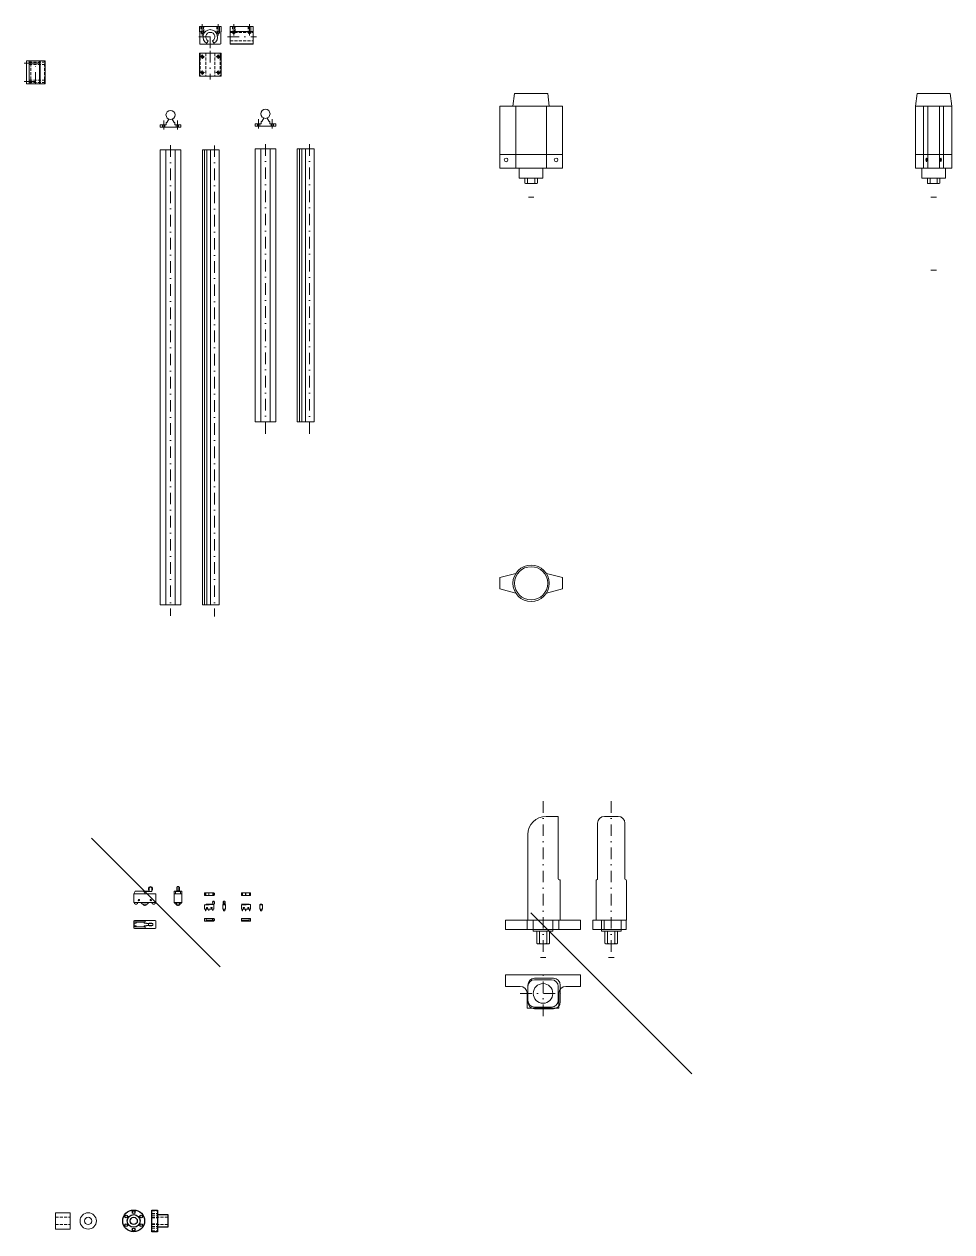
# Model space of a CAD drawing. Header units: millimetres. Extents: x 2736 to 6799, y 1900 to 4860.
# Drawn here: x 4759 to 6799, y 1976 to 4630 of the extents above; entities that cross this region are included whole.
import ezdxf

# ---------------------------------------------------------------- set-up
doc = ezdxf.new("R2010")
doc.units = ezdxf.units.MM
doc.linetypes.add('DASHDOTX2', pattern=[50.8, 25.4, -12.7, 0, -12.7])
doc.linetypes.add('DASHED2', pattern=[9.525, 6.35, -3.175])
for name, color, linetype, lineweight, true_color in [('ARBRE_DE_GUIDAGE_SUR_RAIL_1000', 4, 'CONTINUOUS', 0, 0x00ffff), ('ARBRE_DE_GUIDAGE_SUR_RAIL_600', 4, 'CONTINUOUS', 0, 0x00ffff), ('axe', 1, 'DASHDOTX2', 0, 0xff0000), ('BROCHE', 4, 'CONTINUOUS', 0, 0x00ffff), ('cacher', 3, 'DASHED2', 0, 0x00ff00), ('construction', 6, 'CONTINUOUS', 0, 0xff00ff), ('ECROU_ETR', 211, 'CONTINUOUS', 0, 0xff55ff), ('ECROU_ETRC', 230, 'CONTINUOUS', 25, 0xff007f), ('motor', 4, 'CONTINUOUS', 0, 0x00ffff), ('PALIER_DOUILLE_20', 7, 'CONTINUOUS', 0, 0x000000), ('PALIER_DOUILLE_OUVERT_20', 7, 'CONTINUOUS', 0, 0x000000), ('SUPP_BROCHE', 7, 'CONTINUOUS', 0, 0x000000), ('SWITCH', 7, 'CONTINUOUS', 0, 0x000000)]:
    doc.layers.add(name, color=color, linetype=linetype, lineweight=lineweight, true_color=true_color)

msp = doc.modelspace()

# ---------------------------------------------------------------- linework, layer by layer
at = {"layer": 'ARBRE_DE_GUIDAGE_SUR_RAIL_1000'}
for p, q in [((5058.5, 4408.3), (5059, 4408.8)), ((5058.5, 4408.3), (5058.5, 4404.3)), ((5071.5, 4408.8), (5059, 4408.8)), ((5071.5, 4413.3), (5072, 4413.8)), ((5071.5, 4408.8), (5071.5, 4413.3)), ((5072, 4413.8), (5073.1, 4413.8)), ((5073.1, 4413.8), (5077.3, 4421.5)), ((5088.9, 4413.8), (5084.7, 4421.5)), ((5090, 4413.8), (5088.9, 4413.8)), ((5090.5, 4413.3), (5090, 4413.8)), ((5090.5, 4408.8), (5090.5, 4413.3)), ((5090.5, 4408.8), (5103, 4408.8)), ((5103.5, 4408.3), (5103, 4408.8)), ((5103.5, 4408.3), (5103.5, 4404.3)), ((5058.5, 4404.3), (5059, 4403.8)), ((5059, 4403.8), (5103, 4403.8)), ((5103.5, 4404.3), (5103, 4403.8)), ((5058.5, 4353.8), (5103.5, 4353.8)), ((5058.5, 3353.8), (5058.5, 4353.8)), ((5071, 4353.8), (5071, 3353.8)), ((5091, 3353.8), (5091, 4353.8)), ((5103.5, 4353.8), (5103.5, 3353.8)), ((5151, 4353.8), (5188, 4353.8)), ((5151, 3353.8), (5151, 4353.8)), ((5156, 3353.8), (5156, 4353.8)), ((5161, 3353.8), (5161, 4353.8)), ((5168.7, 4353.8), (5168.7, 3353.8)), ((5188, 4353.8), (5188, 3353.8)), ((5058.5, 3353.8), (5103.5, 3353.8)), ((5151, 3353.8), (5188, 3353.8))]:
    msp.add_line(p, q, dxfattribs=at)
msp.add_circle((5081, 4430.8), 10, dxfattribs=at)
at = {"layer": 'ARBRE_DE_GUIDAGE_SUR_RAIL_600'}
for p, q in [((5267.2, 4410.7), (5267.7, 4411.2)), ((5267.2, 4410.7), (5267.2, 4406.7)), ((5267.2, 4406.7), (5267.7, 4406.2)), ((5280.2, 4411.2), (5267.7, 4411.2)), ((5267.7, 4406.2), (5311.7, 4406.2)), ((5280.2, 4415.7), (5280.7, 4416.2)), ((5280.2, 4411.2), (5280.2, 4415.7)), ((5280.7, 4416.2), (5281.7, 4416.2)), ((5281.7, 4416.2), (5286, 4423.9)), ((5297.6, 4416.2), (5293.3, 4423.9)), ((5298.7, 4416.2), (5297.6, 4416.2)), ((5299.2, 4415.7), (5298.7, 4416.2)), ((5299.2, 4411.2), (5299.2, 4415.7)), ((5299.2, 4411.2), (5311.7, 4411.2)), ((5312.2, 4410.7), (5311.7, 4411.2)), ((5312.2, 4406.7), (5311.7, 4406.2)), ((5312.2, 4410.7), (5312.2, 4406.7)), ((5267.2, 4356.2), (5312.2, 4356.2)), ((5267.2, 3756.2), (5267.2, 4356.2)), ((5279.7, 4356.2), (5279.7, 3756.2)), ((5299.7, 3756.2), (5299.7, 4356.2)), ((5312.2, 4356.2), (5312.2, 3756.2)), ((5359.7, 4356.2), (5396.7, 4356.2)), ((5359.7, 3756.2), (5359.7, 4356.2)), ((5364.7, 3756.2), (5364.7, 4356.2)), ((5369.7, 3756.2), (5369.7, 4356.2)), ((5377.4, 4356.2), (5377.4, 3756.2)), ((5396.7, 4356.2), (5396.7, 3756.2)), ((5267.2, 3756.2), (5312.2, 3756.2)), ((5359.7, 3756.2), (5396.7, 3756.2))]:
    msp.add_line(p, q, dxfattribs=at)
msp.add_circle((5289.7, 4433.2), 10, dxfattribs=at)
at = {"layer": 'axe'}
for p, q in [((5150.9, 4630.2), (5150.9, 4605.4)), ((5168.4, 4577.2), (5168.4, 4627.2)), ((5185.9, 4630.2), (5185.9, 4605.4)), ((5219.9, 4630.2), (5219.9, 4605.4)), ((5254.9, 4630.2), (5254.9, 4605.4)), ((5143.4, 4602.2), (5193.4, 4602.2)), ((5206.4, 4602.2), (5269.8, 4602.2)), ((5168.4, 4571.6), (5168.4, 4508.6)), ((4759.2, 4544.4), (4809.2, 4544.4)), ((4767.4, 4544.4), (4807.4, 4544.4)), ((4784.2, 4499.4), (4784.2, 4549.4)), ((5145.9, 4558.7), (5155.9, 4558.7)), ((5150.9, 4553.7), (5150.9, 4563.7)), ((5180.9, 4558.7), (5190.9, 4558.7)), ((5185.9, 4553.7), (5185.9, 4563.7)), ((5145.9, 4523.7), (5155.9, 4523.7)), ((5150.9, 4518.7), (5150.9, 4528.7)), ((5180.9, 4523.7), (5190.9, 4523.7)), ((5185.9, 4518.7), (5185.9, 4528.7)), ((4759.2, 4504.4), (4809.2, 4504.4)), ((5066, 4398.8), (5066, 4418.8)), ((5096, 4398.8), (5096, 4418.8)), ((5274.7, 4401.2), (5274.7, 4421.2)), ((5304.7, 4401.2), (5304.7, 4421.2)), ((5081, 4363.9), (5081, 3329.9)), ((5178, 4363.8), (5178, 3328.5)), ((5289.7, 4366.4), (5289.7, 3726.9)), ((5386.7, 4366.2), (5386.7, 3729.8)), ((5900, 2922.3), (5900, 2579)), ((6050, 2922.3), (6050, 2579)), ((5900, 2450), (5900, 2550)), ((5850, 2500), (5950, 2500))]:
    msp.add_line(p, q, dxfattribs=at)
at = {"layer": 'BROCHE'}
for p, q in [((5906.5, 2889), (5933.5, 2889)), ((5933.5, 2752), (5933.5, 2889)), ((6020, 2752), (6020, 2874)), ((6035, 2889), (6065, 2889)), ((6080, 2874), (6080, 2752)), ((5866.5, 2660.8), (5866.5, 2849)), ((5935.9, 2750), (5935.5, 2750)), ((5937.9, 2660.8), (5937.9, 2748)), ((6016.5, 2660.8), (6016.5, 2748)), ((6018.5, 2750), (6018, 2750)), ((6082, 2750), (6081.6, 2750)), ((6083.6, 2748), (6083.6, 2660.8)), ((5933.5, 2660.8), (5866.5, 2660.8)), ((5878.5, 2660.8), (5921.5, 2660.8)), ((5878.5, 2636.8), (5878.5, 2660.8)), ((5921.5, 2660.8), (5921.5, 2636.8)), ((5933.5, 2660.8), (5937.9, 2660.8)), ((6083.6, 2660.8), (6016.5, 2660.8)), ((6028.5, 2660.8), (6071.5, 2660.8)), ((6028.5, 2636.8), (6028.5, 2660.8)), ((6071.5, 2660.8), (6071.5, 2636.8)), ((5921.5, 2636.8), (5878.5, 2636.8)), ((5886.1, 2636.8), (5886.1, 2610.2)), ((5892, 2636.8), (5892, 2610.2)), ((5908, 2636.8), (5908, 2610.2)), ((5913.9, 2610.2), (5913.9, 2636.8)), ((6071.5, 2636.8), (6028.5, 2636.8)), ((6036.1, 2636.8), (6036.1, 2610.2)), ((6042, 2636.8), (6042, 2610.2)), ((6058, 2636.8), (6058, 2610.2)), ((6063.9, 2610.2), (6063.9, 2636.8)), ((5886.1, 2610.2), (5888, 2609)), ((5888, 2609), (5912, 2609)), ((5912, 2609), (5913.9, 2610.2)), ((6036.1, 2610.2), (6038, 2609)), ((6038, 2609), (6062, 2609)), ((6062, 2609), (6063.9, 2610.2)), ((5894, 2579), (5906, 2579)), ((6044, 2579), (6056, 2579)), ((5881.5, 2533.5), (5922.9, 2533.5)), ((5881.5, 2530), (5918.5, 2530)), ((5866.5, 2481.4), (5866.5, 2518.5)), ((5866.5, 2515), (5866.5, 2485)), ((5933.5, 2515), (5933.5, 2485)), ((5937.9, 2518.5), (5937.9, 2481.4)), ((5918.5, 2470), (5881.5, 2470)), ((5922.9, 2466.4), (5881.5, 2466.4))]:
    msp.add_line(p, q, dxfattribs=at)
for centre, radius, start, end in [((5906.5, 2849), 40, 90, 180), ((6035, 2874), 15, 90, 180), ((6065, 2874), 15, 0, 90), ((5935.5, 2752), 2, 180, 270), ((5935.9, 2748), 2, 0, 90), ((6018.5, 2748), 2, 90, 180), ((6018, 2752), 2, 270, 0), ((6082, 2752), 2, 180, 270), ((6081.6, 2748), 2, 0, 90), ((5889.1, 2613.3), 4.26, 226.5213, 313.4787), ((5900, 2637), 28, 253.3926, 286.6074), ((5910.9, 2613.3), 4.26, 226.5213, 313.4787), ((6039.1, 2613.3), 4.26, 226.5213, 313.4787), ((6050, 2637), 28, 253.3926, 286.6074), ((6060.9, 2613.3), 4.26, 226.5213, 313.4787), ((5881.5, 2518.5), 15, 90, 180), ((5881.5, 2515), 15, 90, 180), ((5918.5, 2515), 15, 0, 90), ((5922.9, 2518.5), 15, 0, 90), ((5881.5, 2485), 15, 180, 270), ((5881.5, 2481.4), 15, 180, 270), ((5918.5, 2485), 15, 270, 0), ((5922.9, 2481.4), 15, 270, 0)]:
    msp.add_arc(centre, radius, start, end, dxfattribs=at)
at = {"layer": 'cacher'}
for p, q in [((5147.9, 4625.2), (5147.9, 4613.2)), ((5148.4, 4625.2), (5148.4, 4610.7)), ((5153.4, 4610.7), (5153.4, 4625.2)), ((5153.9, 4613.2), (5153.9, 4625.2)), ((5182.9, 4625.2), (5182.9, 4613.2)), ((5183.4, 4625.2), (5183.4, 4610.7)), ((5188.4, 4610.7), (5188.4, 4625.2)), ((5188.9, 4613.2), (5188.9, 4625.2)), ((5216.9, 4625.2), (5216.9, 4613.2)), ((5217.4, 4625.2), (5217.4, 4610.7)), ((5222.4, 4610.7), (5222.4, 4625.2)), ((5222.9, 4613.2), (5222.9, 4625.2)), ((5251.9, 4625.2), (5251.9, 4613.2)), ((5252.4, 4625.2), (5252.4, 4610.7)), ((5257.4, 4610.7), (5257.4, 4625.2)), ((5257.9, 4613.2), (5257.9, 4625.2)), ((5147.9, 4613.2), (5153.9, 4613.2)), ((5148.4, 4610.7), (5150.9, 4609.2)), ((5150.9, 4609.2), (5153.4, 4610.7)), ((5182.9, 4613.2), (5188.9, 4613.2)), ((5183.4, 4610.7), (5185.9, 4609.2)), ((5185.9, 4609.2), (5188.4, 4610.7)), ((5212.4, 4612.2), (5262.4, 4612.2)), ((5212.4, 4593.5), (5262.4, 4593.5)), ((5216.9, 4613.2), (5222.9, 4613.2)), ((5217.4, 4610.7), (5219.9, 4609.2)), ((5219.9, 4609.2), (5222.4, 4610.7)), ((5251.9, 4613.2), (5257.9, 4613.2)), ((5252.4, 4610.7), (5254.9, 4609.2)), ((5254.9, 4609.2), (5257.4, 4610.7)), ((5145.4, 4566.2), (5145.4, 4516.2)), ((5146.4, 4566.2), (5146.4, 4516.2)), ((5158.4, 4566.2), (5158.4, 4516.2)), ((5178.4, 4566.2), (5178.4, 4516.2)), ((5190.4, 4566.2), (5190.4, 4516.2)), ((5191.4, 4566.2), (5191.4, 4516.2)), ((4805.2, 4547), (4770.2, 4547)), ((4805.2, 4541.8), (4770.2, 4541.8)), ((4774.2, 4499.4), (4774.2, 4549.4)), ((4794.2, 4499.4), (4794.2, 4549.4)), ((4804.2, 4499.4), (4804.2, 4549.4)), ((4805.2, 4507), (4770.2, 4507)), ((4805.2, 4501.8), (4770.2, 4501.8)), ((5063.2, 4408.8), (5063.2, 4403.8)), ((5068.8, 4408.8), (5068.8, 4403.8)), ((5093.2, 4408.8), (5093.2, 4403.8)), ((5098.8, 4408.8), (5098.8, 4403.8)), ((5271.9, 4411.2), (5271.9, 4406.2)), ((5277.4, 4411.2), (5277.4, 4406.2)), ((5301.9, 4411.2), (5301.9, 4406.2)), ((5307.4, 4411.2), (5307.4, 4406.2)), ((5040, 2022), (5052, 2022)), ((4828, 2008), (4860, 2008)), ((4828, 1992), (4860, 1992)), ((5040, 2016), (5052, 2016)), ((5040, 2012.5), (5052, 2012.5)), ((5040, 2008), (5075, 2008)), ((5040, 2006.5), (5052, 2006.5)), ((5040, 1993.5), (5052, 1993.5)), ((5040, 1992), (5075, 1992)), ((5040, 1987.5), (5052, 1987.5)), ((5040, 1984), (5052, 1984)), ((5040, 1978), (5052, 1978))]:
    msp.add_line(p, q, dxfattribs=at)
for centre in [(5150.9, 4558.7), (5185.9, 4558.7), (5150.9, 4523.7), (5185.9, 4523.7)]:
    msp.add_arc(centre, 3, 260.4059, 189.5941, dxfattribs=at)
at = {"layer": 'construction'}
for p, q in [((5159.2, 4586.2), (5177.6, 4586.2)), ((4764.2, 4549.4), (4764.2, 4499.4)), ((4907.6, 2841.4), (5190.4, 2558.6)), ((5873.2, 2676.8), (6226.8, 2323.2))]:
    msp.add_line(p, q, dxfattribs=at)
at = {"layer": 'ECROU_ETR'}
for p, q in [((4828, 2018), (4860, 2018)), ((4828, 1982), (4828, 2018)), ((4860, 2018), (4860, 1982)), ((4860, 1982), (4828, 1982))]:
    msp.add_line(p, q, dxfattribs=at)
for radius in [18, 8]:
    msp.add_circle((4900, 2000), radius, dxfattribs=at)
at = {"layer": 'ECROU_ETRC'}
for p, q in [((5040, 2024), (5052, 2024)), ((5040, 1976), (5040, 2024)), ((5052, 2024), (5052, 1976)), ((5052, 2014), (5075, 2014)), ((5075, 2014), (5075, 1986)), ((5052, 1976), (5040, 1976)), ((5075, 1986), (5052, 1986))]:
    msp.add_line(p, q, dxfattribs=at)
for centre, radius in [((5000, 2000), 24), ((5000, 2019), 3), ((4983.5, 2009.5), 3), ((4983.5, 1990.5), 3), ((5000, 2000), 14), ((5000, 2000), 8), ((5016.5, 2009.5), 3), ((5016.5, 1990.5), 3), ((5000, 1981), 3)]:
    msp.add_circle(centre, radius, dxfattribs=at)
at = {"layer": 'motor'}
for p, q in [((5833.7, 4449.9), (5837.2, 4477.9)), ((5837.2, 4477.9), (5910.2, 4477.9)), ((5910.2, 4477.9), (5913.7, 4449.9)), ((6718.7, 4449.9), (6722.2, 4477.9)), ((6722.2, 4477.9), (6795.2, 4477.9)), ((6795.2, 4477.9), (6798.7, 4449.9)), ((5942.7, 4449.9), (5804.7, 4449.9)), ((5804.7, 4449.9), (5804.7, 4313.9)), ((5840.1, 4313.9), (5840.1, 4449.9)), ((5907.4, 4313.9), (5907.4, 4449.9)), ((5942.7, 4313.9), (5942.7, 4449.9)), ((6718.7, 4343.9), (6718.7, 4449.9)), ((6718.7, 4449.9), (6798.7, 4449.9)), ((6736.7, 4313.9), (6736.7, 4449.9)), ((6746.2, 4313.9), (6746.2, 4449.9)), ((6771.2, 4313.9), (6771.2, 4449.9)), ((6780.7, 4313.9), (6780.7, 4449.9)), ((6798.7, 4449.9), (6798.7, 4343.9)), ((5804.7, 4343.9), (5942.7, 4343.9)), ((6718.7, 4313.9), (6718.7, 4343.9)), ((6718.7, 4343.9), (6798.7, 4343.9)), ((6798.7, 4343.9), (6798.7, 4313.9)), ((5804.7, 4313.9), (5942.7, 4313.9)), ((5847.7, 4313.9), (5847.7, 4291.9)), ((5899.7, 4291.9), (5899.7, 4313.9)), ((6718.7, 4313.9), (6798.7, 4313.9)), ((6732.7, 4313.9), (6732.7, 4291.9)), ((6784.7, 4291.9), (6784.7, 4313.9)), ((5847.7, 4291.9), (5899.7, 4291.9)), ((5859.8, 4291.9), (5859.8, 4281)), ((5859.8, 4281), (5861.7, 4279.9)), ((5861.7, 4279.9), (5885.7, 4279.9)), ((5865.7, 4291.9), (5865.7, 4281)), ((5881.7, 4291.9), (5881.7, 4281)), ((5885.7, 4279.9), (5887.6, 4281)), ((5887.6, 4281), (5887.6, 4291.9)), ((6732.7, 4291.9), (6784.7, 4291.9)), ((6744.8, 4291.9), (6744.8, 4281)), ((6744.8, 4281), (6746.7, 4279.9)), ((6746.7, 4279.9), (6770.7, 4279.9)), ((6750.7, 4291.9), (6750.7, 4281)), ((6766.7, 4291.9), (6766.7, 4281)), ((6770.7, 4279.9), (6772.6, 4281)), ((6772.6, 4281), (6772.6, 4291.9)), ((5867.7, 4249.9), (5879.7, 4249.9)), ((6752.7, 4249.9), (6764.7, 4249.9)), ((6752.7, 4089.9), (6764.7, 4089.9)), ((5804.7, 3413.9), (5840.1, 3423)), ((5804.7, 3388.9), (5804.7, 3413.9)), ((5907.4, 3423), (5942.7, 3413.9)), ((5942.7, 3413.9), (5942.7, 3388.9)), ((5840.1, 3379.7), (5804.7, 3388.9)), ((5942.7, 3388.9), (5907.4, 3379.7))]:
    msp.add_line(p, q, dxfattribs=at)
for centre, radius in [((5818.7, 4331.9), 4), ((5928.7, 4331.9), 4), ((5873.7, 3401.4), 40), ((5873.7, 3401.4), 36.5)]:
    msp.add_circle(centre, radius, dxfattribs=at)
for centre, radius, start, end in [((5862.8, 4284.1), 4.26, 226.5213, 313.4787), ((5873.7, 4307.9), 28, 253.3926, 286.6074), ((5884.6, 4284.1), 4.26, 226.5213, 313.4787), ((6747.8, 4284.1), 4.26, 226.5213, 313.4787), ((6758.7, 4307.9), 28, 253.3926, 286.6074), ((6769.6, 4284.1), 4.26, 226.5213, 313.4787)]:
    msp.add_arc(centre, radius, start, end, dxfattribs=at)
for centre in [(6742.6, 4331.9), (6774.8, 4331.9)]:
    msp.add_ellipse(centre, major_axis=(0, 4), ratio=0.25817, dxfattribs=at)
at = {"layer": 'PALIER_DOUILLE_20'}
for p, q in [((4805.2, 4549.4), (4764.2, 4549.4)), ((4764.2, 4549.4), (4764.2, 4499.4)), ((4770.2, 4499.4), (4770.2, 4549.4)), ((4793.2, 4499.4), (4793.2, 4549.4)), ((4794.2, 4499.4), (4794.2, 4549.4)), ((4805.2, 4499.4), (4805.2, 4549.4)), ((4764.2, 4499.4), (4805.2, 4499.4))]:
    msp.add_line(p, q, dxfattribs=at)
at = {"layer": 'PALIER_DOUILLE_OUVERT_20'}
for p, q in [((5144.4, 4614.2), (5144.4, 4625.2)), ((5144.4, 4625.2), (5192.4, 4625.2)), ((5192.4, 4625.2), (5192.4, 4614.2)), ((5212.4, 4625.2), (5262.4, 4625.2)), ((5212.4, 4586.2), (5212.4, 4625.2)), ((5262.4, 4625.2), (5262.4, 4586.2)), ((5145.4, 4613.2), (5144.4, 4614.2)), ((5145.4, 4587.2), (5145.4, 4613.2)), ((5163.4, 4593.5), (5159.2, 4586.2)), ((5173.4, 4593.5), (5177.6, 4586.2)), ((5192.4, 4614.2), (5191.4, 4613.2)), ((5191.4, 4613.2), (5191.4, 4587.2)), ((5212.4, 4614.2), (5262.4, 4614.2)), ((5144.4, 4566.2), (5192.4, 4566.2)), ((5144.4, 4516.2), (5144.4, 4566.2)), ((5146.4, 4586.2), (5145.4, 4587.2)), ((5159.2, 4586.2), (5146.4, 4586.2)), ((5190.4, 4586.2), (5177.6, 4586.2)), ((5190.4, 4586.2), (5191.4, 4587.2)), ((5192.4, 4566.2), (5192.4, 4516.2)), ((5262.4, 4587.2), (5212.4, 4587.2)), ((5262.4, 4586.2), (5212.4, 4586.2)), ((5192.4, 4516.2), (5144.4, 4516.2))]:
    msp.add_line(p, q, dxfattribs=at)
for centre in [(5150.9, 4558.7), (5185.9, 4558.7), (5150.9, 4523.7), (5185.9, 4523.7)]:
    msp.add_circle(centre, 2.5, dxfattribs=at)
for radius in [16, 10]:
    msp.add_arc((5168.4, 4602.2), radius, 300, 240, dxfattribs=at)
at = {"layer": 'SUPP_BROCHE'}
for p, q in [((5817.5, 2660.8), (5982.5, 2660.8)), ((5817.5, 2640.8), (5817.5, 2660.8)), ((5865, 2660.8), (5865, 2640.8)), ((5935, 2660.8), (5935, 2640.8)), ((5982.5, 2660.8), (5982.5, 2640.8)), ((6009.5, 2660.8), (6082.5, 2660.8)), ((6009.5, 2640.8), (6009.5, 2660.8)), ((6034.5, 2660.8), (6034.5, 2640.8)), ((6082.5, 2660.8), (6082.5, 2640.8)), ((5982.5, 2640.8), (5817.5, 2640.8)), ((6082.5, 2640.8), (6009.5, 2640.8)), ((5817.5, 2540.5), (5982.5, 2540.5)), ((5817.5, 2515.5), (5817.5, 2540.5)), ((5982.5, 2540.5), (5982.5, 2515.5)), ((5850, 2515.5), (5817.5, 2515.5)), ((5865, 2467.5), (5865, 2500.5)), ((5935, 2500.5), (5935, 2467.5)), ((5982.5, 2515.5), (5950, 2515.5)), ((5935, 2467.5), (5865, 2467.5))]:
    msp.add_line(p, q, dxfattribs=at)
msp.add_circle((5900, 2500), 21.5, dxfattribs=at)
for centre, start, end in [((5850, 2500.5), 0, 90), ((5950, 2500.5), 90, 180)]:
    msp.add_arc(centre, 15, start, end, dxfattribs=at)
at = {"layer": 'SWITCH'}
for p, q in [((5095.5, 2730), (5095.5, 2734.8)), ((5095.5, 2734.8), (5099.5, 2734.8)), ((5099.5, 2734.8), (5099.5, 2730)), ((5000, 2719), (5002.2, 2723.3)), ((5000, 2719), (5049, 2719)), ((5000, 2700), (5000, 2719)), ((5004.9, 2725), (5020.1, 2725)), ((5020.1, 2725), (5034, 2725)), ((5040, 2724), (5022.4, 2724)), ((5025, 2719), (5022.8, 2723.3)), ((5034, 2725), (5034, 2732)), ((5040, 2732), (5040, 2724)), ((5049, 2719), (5049, 2700)), ((5089, 2725), (5092, 2725)), ((5089, 2719), (5089, 2725)), ((5089, 2719), (5106, 2719)), ((5089, 2700), (5089, 2719)), ((5092, 2719), (5089, 2719)), ((5092, 2725), (5092, 2719)), ((5092, 2725), (5103, 2725)), ((5092, 2724), (5103, 2724)), ((5094.5, 2724), (5094.5, 2733.5)), ((5094.5, 2733.5), (5095.5, 2733.5)), ((5094.5, 2732), (5095.5, 2732)), ((5095.5, 2733.5), (5095.5, 2725)), ((5095.5, 2730), (5095.5, 2725.2)), ((5095.5, 2725.2), (5099.5, 2725.2)), ((5099.5, 2725), (5099.5, 2733.5)), ((5099.5, 2733.5), (5100.5, 2733.5)), ((5099.5, 2732), (5100.5, 2732)), ((5099.5, 2725.2), (5099.5, 2730)), ((5100.5, 2733.5), (5100.5, 2724)), ((5103, 2725), (5106, 2725)), ((5103, 2719), (5103, 2725)), ((5106, 2719), (5103, 2719)), ((5106, 2725), (5106, 2719)), ((5106, 2719), (5106, 2700)), ((5156, 2715), (5156, 2721)), ((5156, 2721), (5176, 2721)), ((5176, 2715), (5156, 2715)), ((5158.3, 2719.5), (5157.8, 2719.5)), ((5157.8, 2719.5), (5157.8, 2716.5)), ((5157.8, 2716.5), (5158.3, 2716.5)), ((5158.3, 2716.5), (5158.3, 2719.5)), ((5165.5, 2719.5), (5165, 2719.5)), ((5165, 2719.5), (5165, 2716.5)), ((5165, 2716.5), (5165.5, 2716.5)), ((5165.5, 2716.5), (5165.5, 2719.5)), ((5174.3, 2719.5), (5173.8, 2719.5)), ((5173.8, 2719.5), (5173.8, 2716.5)), ((5173.8, 2716.5), (5174.3, 2716.5)), ((5174.3, 2716.5), (5174.3, 2719.5)), ((5176, 2720), (5176, 2721)), ((5176, 2720), (5176, 2716)), ((5177.5, 2720), (5176, 2720)), ((5177.5, 2719.8), (5176, 2719.8)), ((5176, 2719.5), (5178, 2719.5)), ((5178, 2716.5), (5176, 2716.5)), ((5176, 2716.2), (5177.5, 2716.2)), ((5176, 2715), (5176, 2716)), ((5177.5, 2716), (5176, 2716)), ((5177.5, 2720), (5177.5, 2719.8)), ((5177.5, 2719.8), (5177.5, 2719.5)), ((5177.5, 2716.5), (5177.5, 2719.5)), ((5177.5, 2716.2), (5177.5, 2716.5)), ((5177.5, 2716.2), (5177.5, 2716)), ((5178, 2719.5), (5178, 2716.5)), ((5237, 2715), (5237, 2721)), ((5237, 2721), (5257, 2721)), ((5257, 2715), (5237, 2715)), ((5239.2, 2719.5), (5238.7, 2719.5)), ((5238.7, 2719.5), (5238.7, 2716.5)), ((5238.7, 2716.5), (5239.2, 2716.5)), ((5239.2, 2716.5), (5239.2, 2719.5)), ((5246.5, 2719.5), (5246, 2719.5)), ((5246, 2719.5), (5246, 2716.5)), ((5246, 2716.5), (5246.5, 2716.5)), ((5246.5, 2716.5), (5246.5, 2719.5)), ((5255.2, 2719.5), (5254.8, 2719.5)), ((5254.8, 2719.5), (5254.8, 2716.5)), ((5254.8, 2716.5), (5255.2, 2716.5)), ((5255.2, 2716.5), (5255.2, 2719.5)), ((5257, 2720), (5257, 2721)), ((5257, 2720), (5257, 2716)), ((5257, 2715), (5257, 2716)), ((5049, 2700), (5000, 2700)), ((5001, 2700), (5001, 2699.5)), ((5004, 2696.5), (5005, 2696.5)), ((5005, 2696.5), (5006, 2696.5)), ((5009, 2699.5), (5009, 2700)), ((5016, 2700), (5019.5, 2696.5)), ((5019.5, 2696.5), (5029.5, 2696.5)), ((5020.5, 2696.5), (5020.5, 2696)), ((5023.5, 2693), (5024.5, 2693)), ((5024.5, 2693), (5025.5, 2693)), ((5028.5, 2696), (5028.5, 2696.5)), ((5029.5, 2696.5), (5033, 2700)), ((5040, 2700), (5040, 2699.5)), ((5043, 2696.5), (5044, 2696.5)), ((5044, 2696.5), (5045, 2696.5)), ((5048, 2699.5), (5048, 2700)), ((5106, 2700), (5089, 2700)), ((5089, 2700), (5092.5, 2696.5)), ((5092.5, 2696.5), (5102.5, 2696.5)), ((5093.5, 2700), (5093.5, 2699.5)), ((5093.5, 2696.5), (5093.5, 2696)), ((5096.5, 2696.5), (5097.5, 2696.5)), ((5096.5, 2693), (5097.5, 2693)), ((5097.5, 2696.5), (5098.5, 2696.5)), ((5097.5, 2693), (5098.5, 2693)), ((5101.5, 2699.5), (5101.5, 2700)), ((5101.5, 2696), (5101.5, 2696.5)), ((5102.5, 2696.5), (5106, 2700)), ((5156, 2695), (5166, 2695)), ((5156, 2695), (5156, 2685)), ((5156, 2685), (5176, 2685)), ((5157.8, 2685), (5157.8, 2681.5)), ((5157.8, 2681.5), (5158.3, 2681.5)), ((5158.3, 2681.5), (5158.3, 2685)), ((5159, 2696), (5177.5, 2697.1)), ((5159, 2695), (5159, 2696)), ((5159.3, 2695.8), (5177.5, 2696.8)), ((5159.3, 2695), (5159.3, 2695.8)), ((5165, 2685), (5165, 2681.5)), ((5165, 2681.5), (5165.5, 2681.5)), ((5165.5, 2681.5), (5165.5, 2685)), ((5166, 2695), (5166, 2695.5)), ((5166, 2695.5), (5176, 2695.5)), ((5174, 2696.9), (5173.8, 2700.4)), ((5173.8, 2685), (5173.8, 2681.5)), ((5173.8, 2681.5), (5174.3, 2681.5)), ((5174.3, 2681.5), (5174.3, 2685)), ((5176, 2685), (5176, 2695.5)), ((5177.5, 2697.1), (5177.3, 2700.6)), ((5177.5, 2696.8), (5177.5, 2697.1)), ((5202, 2695.5), (5196, 2695.5)), ((5196, 2695.5), (5196, 2685)), ((5196, 2695), (5202, 2695)), ((5196, 2685), (5202, 2685)), ((5197, 2695.5), (5197, 2702.2)), ((5197, 2702.2), (5197.3, 2702.2)), ((5201, 2696.8), (5197, 2696.8)), ((5197.3, 2702.2), (5197.3, 2697.1)), ((5197.3, 2697.1), (5200.8, 2697.1)), ((5200.5, 2703), (5197.5, 2703)), ((5197.5, 2703), (5197.5, 2698)), ((5197.5, 2698), (5200.5, 2698)), ((5197.5, 2685), (5197.5, 2681.5)), ((5197.5, 2681.5), (5200.5, 2681.5)), ((5200.5, 2698), (5200.5, 2703)), ((5200.5, 2681.5), (5200.5, 2685)), ((5200.8, 2697.1), (5200.8, 2702.2)), ((5200.8, 2702.2), (5201, 2702.2)), ((5201, 2702.2), (5201, 2695.5)), ((5202, 2685), (5202, 2695.5)), ((5237, 2696), (5237, 2696.5)), ((5237, 2696.5), (5254, 2696.5)), ((5253.5, 2696), (5237, 2696)), ((5237, 2695), (5247, 2695)), ((5237, 2695), (5237, 2685)), ((5237, 2685), (5257, 2685)), ((5238.7, 2685), (5238.7, 2681.5)), ((5238.7, 2681.5), (5239.2, 2681.5)), ((5239.2, 2681.5), (5239.2, 2685)), ((5246, 2685), (5246, 2681.5)), ((5246, 2681.5), (5246.5, 2681.5)), ((5246.5, 2681.5), (5246.5, 2685)), ((5247, 2695), (5247, 2695.5)), ((5247, 2695.5), (5257, 2695.5)), ((5253.5, 2695.5), (5253.5, 2696)), ((5254, 2696.5), (5254, 2695.5)), ((5254.8, 2685), (5254.8, 2681.5)), ((5254.8, 2681.5), (5255.2, 2681.5)), ((5255.2, 2681.5), (5255.2, 2685)), ((5257, 2685), (5257, 2695.5)), ((5283, 2695.5), (5277, 2695.5)), ((5277, 2695.5), (5277, 2685)), ((5277, 2695), (5283, 2695)), ((5277, 2685), (5283, 2685)), ((5278, 2695.5), (5278, 2696.5)), ((5278, 2696.5), (5282, 2696.5)), ((5278.5, 2685), (5278.5, 2681.5)), ((5278.5, 2681.5), (5281.5, 2681.5)), ((5281.5, 2681.5), (5281.5, 2685)), ((5282, 2696.5), (5282, 2695.5)), ((5283, 2685), (5283, 2695.5)), ((5000, 2645), (5000, 2658)), ((5000, 2657), (5025, 2657)), ((5005.2, 2654.5), (5001, 2654.5)), ((5001, 2654.5), (5001, 2651.5)), ((5002, 2660), (5047, 2660)), ((5023.1, 2656.5), (5005.2, 2656.5)), ((5005.2, 2656.5), (5005.2, 2654.5)), ((5023.1, 2654.5), (5023.1, 2656.5)), ((5028.5, 2654.5), (5023.1, 2654.5)), ((5025, 2657), (5025, 2660)), ((5028.5, 2653.5), (5028.5, 2654.5)), ((5040, 2654.5), (5034, 2654.5)), ((5034, 2654.5), (5034, 2653.5)), ((5040, 2653.5), (5040, 2654.5)), ((5049, 2658), (5049, 2645)), ((5176, 2665), (5156, 2665)), ((5156, 2665), (5156, 2659)), ((5156, 2659), (5176, 2659)), ((5177.5, 2664), (5159, 2664)), ((5159, 2664), (5159, 2660)), ((5159, 2660), (5177.5, 2660)), ((5166, 2665), (5166, 2664)), ((5166, 2660), (5166, 2659)), ((5178, 2663.5), (5173, 2663.5)), ((5173, 2663.5), (5173, 2660.5)), ((5173, 2660.5), (5178, 2660.5)), ((5173.8, 2664), (5173.8, 2663.8)), ((5173.8, 2663.8), (5177.5, 2663.8)), ((5177.5, 2660.2), (5173.8, 2660.2)), ((5173.8, 2660.2), (5173.8, 2660)), ((5176, 2665), (5176, 2664)), ((5176, 2660), (5176, 2659)), ((5177.5, 2663.8), (5177.5, 2664)), ((5177.5, 2663.8), (5177.5, 2663.5)), ((5177.5, 2660.2), (5177.5, 2660.5)), ((5177.5, 2660), (5177.5, 2660.2)), ((5178, 2660.5), (5178, 2663.5)), ((5257, 2665), (5237, 2665)), ((5237, 2665), (5237, 2659)), ((5237, 2664), (5254, 2664)), ((5254, 2660), (5237, 2660)), ((5237, 2659), (5257, 2659)), ((5247, 2665), (5247, 2664)), ((5247, 2660), (5247, 2659)), ((5254, 2664), (5254, 2660)), ((5257, 2665), (5257, 2659)), ((5025, 2646), (5000, 2646)), ((5001, 2648.5), (5001, 2651.5)), ((5005.2, 2648.5), (5001, 2648.5)), ((5047, 2643), (5002, 2643)), ((5005.2, 2646.5), (5005.2, 2648.5)), ((5023.1, 2646.5), (5005.2, 2646.5)), ((5028.5, 2648.5), (5023.1, 2648.5)), ((5023.1, 2648.5), (5023.1, 2646.5)), ((5025, 2643), (5025, 2646)), ((5034, 2653.5), (5028.5, 2653.5)), ((5034, 2649.5), (5028.5, 2649.5)), ((5028.5, 2649.5), (5028.5, 2648.5)), ((5032.2, 2653.5), (5041.8, 2653.5)), ((5032.2, 2649.5), (5032.2, 2653.5)), ((5041.8, 2649.5), (5032.2, 2649.5)), ((5034, 2648.5), (5034, 2649.5)), ((5040, 2648.5), (5034, 2648.5)), ((5040, 2649.5), (5040, 2648.5)), ((5041.8, 2653.5), (5041.8, 2649.5))]:
    msp.add_line(p, q, dxfattribs=at)
for centre, radius in [((5011.5, 2705), 1.5), ((5037.5, 2705), 1.5), ((5161.3, 2687.8), 1.25), ((5171, 2687.8), 1.25), ((5242.2, 2687.8), 1.25), ((5252, 2687.8), 1.25)]:
    msp.add_circle(centre, radius, dxfattribs=at)
for centre, radius, start, end in [((5037, 2730), 4.75, 309.1667, 230.8333), ((5004.9, 2722), 3, 90, 153.4349), ((5020.1, 2722), 3, 26.5651, 90), ((5037, 2729.8), 3.75, 36.8699, 143.1301), ((5004, 2699.5), 3, 180, 270), ((5006, 2699.5), 3, 270, 0), ((5023.5, 2696), 3, 180, 270), ((5025.5, 2696), 3, 270, 0), ((5043, 2699.5), 3, 180, 270), ((5045, 2699.5), 3, 270, 0), ((5096.5, 2699.5), 3, 180, 270), ((5096.5, 2696), 3, 180, 270), ((5098.5, 2699.5), 3, 270, 0), ((5098.5, 2696), 3, 270, 0), ((5175.5, 2700.5), 2.5, 317.7884, 228.9344), ((5175.5, 2700.5), 1.75, 3.3614, 183.3614), ((5002, 2658), 2, 90, 180), ((5047, 2658), 2, 0, 90), ((5002, 2645), 2, 180, 270), ((5047, 2645), 2, 270, 0)]:
    msp.add_arc(centre, radius, start, end, dxfattribs=at)

doc.saveas('drawing.dxf')
